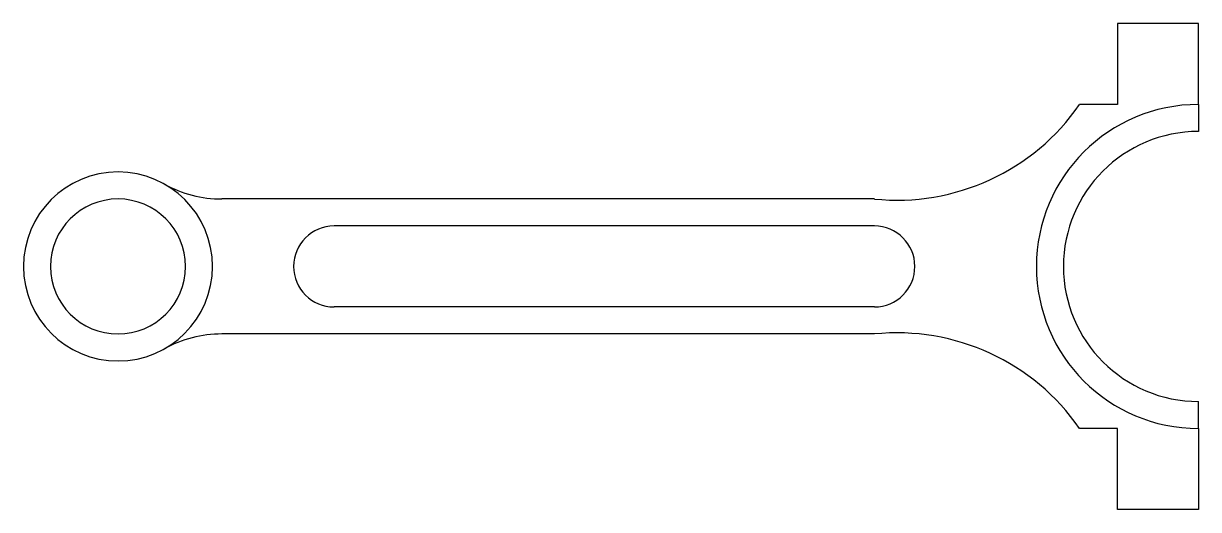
# Model space of a CAD drawing. Header units: millimetres. Extents: x 2124 to 2341, y 1729 to 1819.
import ezdxf

# ---------------------------------------------------------------- set-up
doc = ezdxf.new("R2010")
doc.units = ezdxf.units.MM

msp = doc.modelspace()

# ---------------------------------------------------------------- linework, layer by layer
for p, q in [((2341.03, 1818.66), (2326.03, 1818.66)), ((2326.03, 1818.66), (2326.03, 1803.66)), ((2341.03, 1803.66), (2341.03, 1818.66)), ((2326.03, 1803.66), (2319.03, 1803.66)), ((2341.03, 1803.66), (2341.03, 1798.66)), ((2181.03, 1786.16), (2160.27, 1786.16)), ((2281.03, 1786.16), (2181.03, 1786.16)), ((2281.03, 1781.16), (2181.03, 1781.16)), ((2281.03, 1766.16), (2181.03, 1766.16)), ((2181.03, 1761.16), (2160.27, 1761.16)), ((2281.03, 1761.16), (2181.03, 1761.16)), ((2341.03, 1743.66), (2341.03, 1748.66)), ((2326.03, 1743.66), (2319.03, 1743.66)), ((2326.03, 1728.66), (2326.03, 1743.66)), ((2341.03, 1743.66), (2341.03, 1728.66)), ((2341.03, 1728.66), (2326.03, 1728.66))]:
    msp.add_line(p, q)
for centre, radius, start, end in [((2285.22, 1827.06), 41.12, 264.1522, 325.3024), ((2341.03, 1773.66), 30, 90, 180), ((2341.03, 1773.66), 25, 90, 180), ((2141.03, 1773.66), 17.5, 0, 180), ((2160.27, 1808.16), 22, 240.8583, 270), ((2141.03, 1773.66), 12.5, 0, 180), ((2181.03, 1773.66), 7.5, 90, 180), ((2281.03, 1773.66), 7.5, 0, 90), ((2141.03, 1773.66), 17.5, 180, 0), ((2141.03, 1773.66), 12.5, 180, 0), ((2181.03, 1773.66), 7.5, 180, 270), ((2281.03, 1773.66), 7.5, 270, 0), ((2341.03, 1773.66), 30, 180, 270), ((2341.03, 1773.66), 25, 180, 270), ((2160.27, 1739.16), 22, 90, 119.1417), ((2285.22, 1720.25), 41.12, 34.6976, 95.8478)]:
    msp.add_arc(centre, radius, start, end)

doc.saveas('drawing.dxf')
